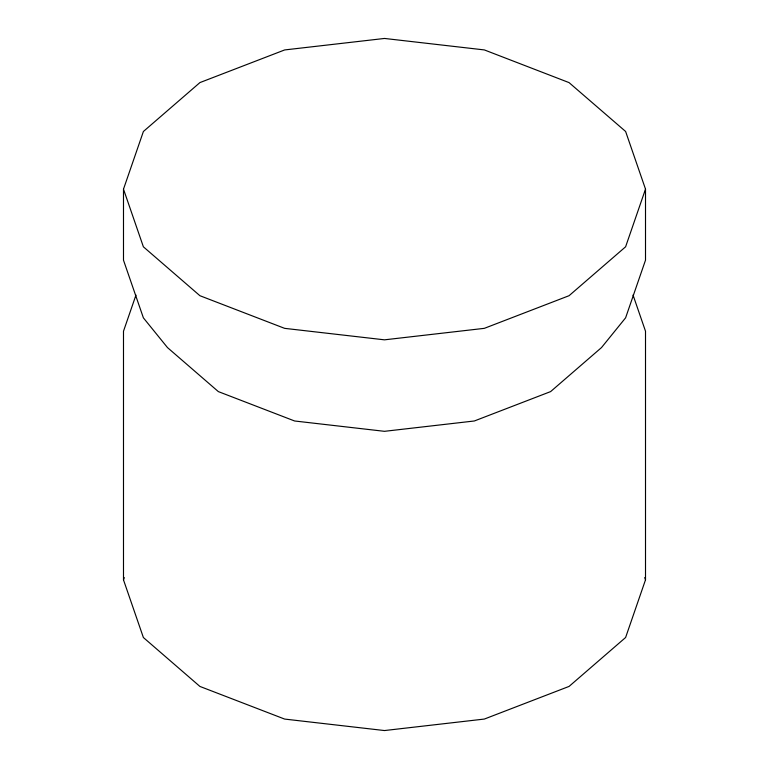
<?xml version="1.0" encoding="UTF-8"?>
<svg xmlns="http://www.w3.org/2000/svg" width="769" height="769" viewBox="0 0 769 769"><rect width="100%" height="100%" fill="white"/><g stroke="black" fill="none" stroke-linecap="round" stroke-linejoin="round"><path stroke-width="1.15" d="M123.492 189.155L143.39 131.499L199.93 82.581L284.665 49.937L384.519 38.45L484.364 49.927L569.041 82.6L625.62 131.48L645.508 189.126L645.508 260.172L625.61 317.818L601.502 347.578L550.614 391.604L474.348 420.979L384.481 431.322L294.623 420.989L218.367 391.613L167.488 347.588L143.38 317.837L123.492 260.191L123.492 189.155L143.38 246.801L199.911 295.709L284.636 328.353L384.481 339.831L484.335 328.344L569.07 295.7L625.61 246.782L645.508 189.126M135.978 295.056L123.492 331.228L123.492 579.874L143.38 637.52L199.911 686.438L284.636 719.073L384.481 730.55L484.335 719.063L569.07 686.419L625.61 637.501L645.508 579.845L645.508 331.208L633.031 295.036M123.492 579.874L124.28 577.606M644.73 577.586L645.508 579.845"/></g></svg>
